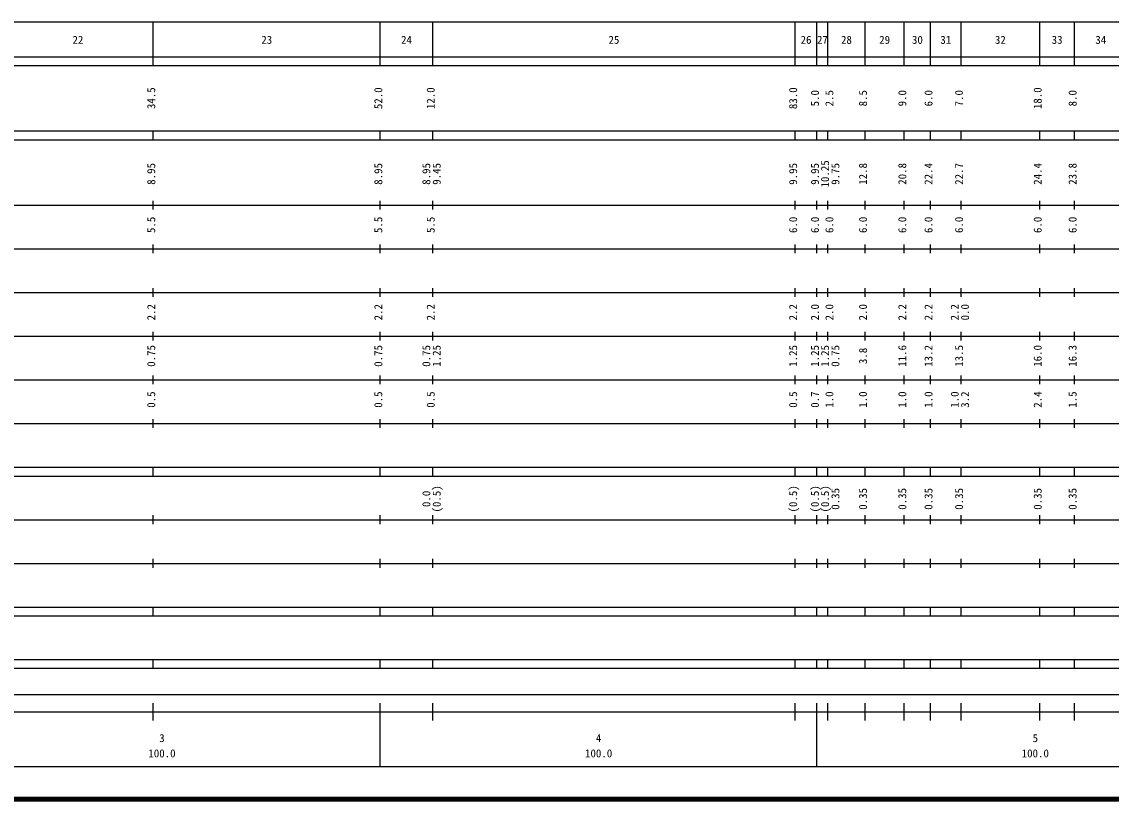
# Model space of a CAD drawing. Units: millimetres on the paper, enlarged 1000 times. Extents: x 40000 to 680000, y 20000 to 380000.
# Drawn here: x 285898 to 535384, y 20000 to 198000 of the extents above; entities that cross this region are included whole.
import ezdxf
from ezdxf.enums import TextEntityAlignment as Align

# ---------------------------------------------------------------- set-up
doc = ezdxf.new("R2010")
doc.units = ezdxf.units.MM
doc.header["$LTSCALE"] = 1000
doc.layers.add('M-TTL', color=2, linetype='Continuous', lineweight=140)
doc.layers.add('M-TTL-BAND', color=7, linetype='Continuous', lineweight=25)
doc.styles.add('ＭＳ ゴシック', font='')
doc.styles.get('ＭＳ ゴシック').set_extended_font_data('MS Gothic')

msp = doc.modelspace()

# ---------------------------------------------------------------- linework, layer by layer
at = {"layer": 'M-TTL'}
msp.add_line((40000, 20000), (680000, 20000), dxfattribs=at)
at = {"layer": 'M-TTL-BAND'}
for p, q in [((68000, 198000), (579000, 198000)), ((316000, 188000), (316000, 198000)), ((368000, 188000), (368000, 198000)), ((380000, 188000), (380000, 198000)), ((463000, 188000), (463000, 198000)), ((468000, 188000), (468000, 198000)), ((470500, 188000), (470500, 198000)), ((479000, 188000), (479000, 198000)), ((488000, 188000), (488000, 198000)), ((494000, 188000), (494000, 198000)), ((501000, 188000), (501000, 198000)), ((519000, 188000), (519000, 198000)), ((527000, 188000), (527000, 198000)), ((40000, 190000), (579000, 190000)), ((40000, 188000), (579000, 188000)), ((40000, 173000), (579000, 173000)), ((316000, 171000), (316000, 173000)), ((368000, 171000), (368000, 173000)), ((380000, 171000), (380000, 173000)), ((463000, 171000), (463000, 173000)), ((468000, 171000), (468000, 173000)), ((470500, 171000), (470500, 173000)), ((479000, 171000), (479000, 173000)), ((488000, 171000), (488000, 173000)), ((494000, 171000), (494000, 173000)), ((501000, 171000), (501000, 173000)), ((519000, 171000), (519000, 173000)), ((527000, 171000), (527000, 173000)), ((40000, 171000), (579000, 171000)), ((40000, 156000), (579000, 156000)), ((316000, 155000), (316000, 157000)), ((368000, 155000), (368000, 157000)), ((380000, 155000), (380000, 157000)), ((463000, 155000), (463000, 157000)), ((468000, 155000), (468000, 157000)), ((470500, 155000), (470500, 157000)), ((479000, 155000), (479000, 157000)), ((488000, 155000), (488000, 157000)), ((494000, 155000), (494000, 157000)), ((501000, 155000), (501000, 157000)), ((519000, 155000), (519000, 157000)), ((527000, 155000), (527000, 157000)), ((46000, 146000), (579000, 146000)), ((316000, 145000), (316000, 147000)), ((368000, 145000), (368000, 147000)), ((380000, 145000), (380000, 147000)), ((463000, 145000), (463000, 147000)), ((468000, 145000), (468000, 147000)), ((470500, 145000), (470500, 147000)), ((479000, 145000), (479000, 147000)), ((488000, 145000), (488000, 147000)), ((494000, 145000), (494000, 147000)), ((501000, 145000), (501000, 147000)), ((519000, 145000), (519000, 147000)), ((527000, 145000), (527000, 147000)), ((52000, 136000), (579000, 136000)), ((316000, 135000), (316000, 137000)), ((368000, 135000), (368000, 137000)), ((380000, 135000), (380000, 137000)), ((463000, 135000), (463000, 137000)), ((468000, 135000), (468000, 137000)), ((470500, 135000), (470500, 137000)), ((479000, 135000), (479000, 137000)), ((488000, 135000), (488000, 137000)), ((494000, 135000), (494000, 137000)), ((501000, 135000), (501000, 137000)), ((519000, 135000), (519000, 137000)), ((527000, 135000), (527000, 137000)), ((46000, 126000), (579000, 126000)), ((316000, 125000), (316000, 127000)), ((368000, 125000), (368000, 127000)), ((380000, 125000), (380000, 127000)), ((463000, 125000), (463000, 127000)), ((468000, 125000), (468000, 127000)), ((470500, 125000), (470500, 127000)), ((479000, 125000), (479000, 127000)), ((488000, 125000), (488000, 127000)), ((494000, 125000), (494000, 127000)), ((501000, 125000), (501000, 127000)), ((519000, 125000), (519000, 127000)), ((527000, 125000), (527000, 127000)), ((52000, 116000), (579000, 116000)), ((316000, 115000), (316000, 117000)), ((368000, 115000), (368000, 117000)), ((380000, 115000), (380000, 117000)), ((463000, 115000), (463000, 117000)), ((468000, 115000), (468000, 117000)), ((470500, 115000), (470500, 117000)), ((479000, 115000), (479000, 117000)), ((488000, 115000), (488000, 117000)), ((494000, 115000), (494000, 117000)), ((501000, 115000), (501000, 117000)), ((519000, 115000), (519000, 117000)), ((527000, 115000), (527000, 117000)), ((46000, 106000), (579000, 106000)), ((316000, 105000), (316000, 107000)), ((368000, 105000), (368000, 107000)), ((380000, 105000), (380000, 107000)), ((463000, 105000), (463000, 107000)), ((468000, 105000), (468000, 107000)), ((470500, 105000), (470500, 107000)), ((479000, 105000), (479000, 107000)), ((488000, 105000), (488000, 107000)), ((494000, 105000), (494000, 107000)), ((501000, 105000), (501000, 107000)), ((519000, 105000), (519000, 107000)), ((527000, 105000), (527000, 107000)), ((40000, 96000), (579000, 96000)), ((316000, 94000), (316000, 96000)), ((368000, 94000), (368000, 96000)), ((380000, 94000), (380000, 96000)), ((463000, 94000), (463000, 96000)), ((468000, 94000), (468000, 96000)), ((470500, 94000), (470500, 96000)), ((479000, 94000), (479000, 96000)), ((488000, 94000), (488000, 96000)), ((494000, 94000), (494000, 96000)), ((501000, 94000), (501000, 96000)), ((519000, 94000), (519000, 96000)), ((527000, 94000), (527000, 96000)), ((40000, 94000), (579000, 94000)), ((316000, 83000), (316000, 85000)), ((368000, 83000), (368000, 85000)), ((380000, 83000), (380000, 85000)), ((463000, 83000), (463000, 85000)), ((468000, 83000), (468000, 85000)), ((470500, 83000), (470500, 85000)), ((479000, 83000), (479000, 85000)), ((488000, 83000), (488000, 85000)), ((494000, 83000), (494000, 85000)), ((501000, 83000), (501000, 85000)), ((519000, 83000), (519000, 85000)), ((527000, 83000), (527000, 85000)), ((49000, 84000), (579000, 84000)), ((316000, 73000), (316000, 75000)), ((368000, 73000), (368000, 75000)), ((380000, 73000), (380000, 75000)), ((463000, 73000), (463000, 75000)), ((468000, 73000), (468000, 75000)), ((470500, 73000), (470500, 75000)), ((479000, 73000), (479000, 75000)), ((488000, 73000), (488000, 75000)), ((494000, 73000), (494000, 75000)), ((501000, 73000), (501000, 75000)), ((519000, 73000), (519000, 75000)), ((527000, 73000), (527000, 75000)), ((40000, 74000), (579000, 74000)), ((40000, 64000), (579000, 64000)), ((316000, 62000), (316000, 64000)), ((368000, 62000), (368000, 64000)), ((380000, 62000), (380000, 64000)), ((463000, 62000), (463000, 64000)), ((468000, 62000), (468000, 64000)), ((470500, 62000), (470500, 64000)), ((479000, 62000), (479000, 64000)), ((488000, 62000), (488000, 64000)), ((494000, 62000), (494000, 64000)), ((501000, 62000), (501000, 64000)), ((519000, 62000), (519000, 64000)), ((527000, 62000), (527000, 64000)), ((40000, 62000), (579000, 62000)), ((40000, 52000), (579000, 52000)), ((40000, 50000), (579000, 50000)), ((316000, 50000), (316000, 52000)), ((368000, 50000), (368000, 52000)), ((380000, 50000), (380000, 52000)), ((463000, 50000), (463000, 52000)), ((468000, 50000), (468000, 52000)), ((470500, 50000), (470500, 52000)), ((479000, 50000), (479000, 52000)), ((488000, 50000), (488000, 52000)), ((494000, 50000), (494000, 52000)), ((501000, 50000), (501000, 52000)), ((519000, 50000), (519000, 52000)), ((527000, 50000), (527000, 52000)), ((71000, 44000), (565000, 44000)), ((40000, 40000), (579000, 40000)), ((316000, 38000), (316000, 42000)), ((368000, 27500), (368000, 42000)), ((380000, 38000), (380000, 42000)), ((463000, 38000), (463000, 42000)), ((468000, 27500), (468000, 42000)), ((470500, 38000), (470500, 42000)), ((479000, 38000), (479000, 42000)), ((488000, 38000), (488000, 42000)), ((494000, 38000), (494000, 42000)), ((501000, 38000), (501000, 42000)), ((519000, 38000), (519000, 42000)), ((527000, 38000), (527000, 42000)), ((68000, 27500), (579000, 27500))]:
    msp.add_line(p, q, dxfattribs=at)

# ---------------------------------------------------------------- texts
at = {"layer": 'M-TTL-BAND', "style": 'ＭＳ ゴシック'}
for s, p in [('22', (298750, 192405)), ('23', (342000, 192405)), ('24', (374000, 192405)), ('25', (421500, 192405)), ('26', (465500, 192405)), ('27', (469250, 192405)), ('28', (474750, 192405)), ('29', (483500, 192405)), ('30', (491000, 192405)), ('31', (497500, 192405)), ('32', (510000, 192405)), ('33', (523000, 192405)), ('34', (533000, 192405)), ('3', (318000, 32523)), ('4', (418000, 32523)), ('5', (518000, 32523)), ('100.0', (318000, 29033)), ('100.0', (418000, 29033)), ('100.0', (518000, 29033))]:
    msp.add_text(s, height=1833, dxfattribs=at).set_placement(p, align=Align.BOTTOM_CENTER)
for s, p in [('34.5', (317000, 180500)), ('52.0', (369000, 180500)), ('12.0', (381000, 180500)), ('83.0', (464000, 180500)), ('5.0', (469000, 180500)), ('2.5', (472307, 180500)), ('8.5', (480000, 180500)), ('9.0', (489000, 180500)), ('6.0', (495000, 180500)), ('7.0', (502000, 180500)), ('18.0', (520000, 180500)), ('8.0', (528000, 180500)), ('8.95', (317000, 163174)), ('8.95', (369000, 163174)), ('8.95', (380000, 163174)), ('9.45', (382370, 163174)), ('9.95', (464000, 163174)), ('9.95', (469000, 163174)), ('10.25', (471307, 163174)), ('9.75', (473677, 163174)), ('12.8', (480000, 163174)), ('20.8', (489000, 163174)), ('22.4', (495000, 163174)), ('22.7', (502000, 163174)), ('24.4', (520000, 163174)), ('23.8', (528000, 163174)), ('5.5', (317000, 151500)), ('5.5', (369000, 151500)), ('5.5', (381000, 151500)), ('6.0', (464000, 151500)), ('6.0', (469000, 151500)), ('6.0', (472307, 151500)), ('6.0', (480000, 151500)), ('6.0', (489000, 151500)), ('6.0', (495000, 151500)), ('6.0', (502000, 151500)), ('6.0', (520000, 151500)), ('6.0', (528000, 151500)), ('2.2', (317000, 131500)), ('2.2', (369000, 131500)), ('2.2', (381000, 131500)), ('2.2', (464000, 131500)), ('2.0', (469000, 131500)), ('2.0', (472307, 131500)), ('2.0', (480000, 131500)), ('2.2', (489000, 131500)), ('2.2', (495000, 131500)), ('2.2', (501000, 131500)), ('0.0', (503370, 131500)), ('0.75', (317000, 121500)), ('0.75', (369000, 121500)), ('0.75', (380000, 121500)), ('1.25', (382370, 121500)), ('1.25', (464000, 121500)), ('1.25', (469000, 121500)), ('1.25', (471307, 121500)), ('0.75', (473677, 121500)), ('3.8', (480000, 121500)), ('11.6', (489000, 121500)), ('13.2', (495000, 121500)), ('13.5', (502000, 121500)), ('16.0', (520000, 121500)), ('16.3', (528000, 121500)), ('0.5', (317000, 111500)), ('0.5', (369000, 111500)), ('0.5', (381000, 111500)), ('0.5', (464000, 111500)), ('0.7', (469000, 111500)), ('1.0', (472307, 111500)), ('1.0', (480000, 111500)), ('1.0', (489000, 111500)), ('1.0', (495000, 111500)), ('1.0', (501000, 111500)), ('3.2', (503370, 111500)), ('2.4', (520000, 111500)), ('1.5', (528000, 111500)), ('0.0', (380000, 88764)), ('(0.5)', (382370, 88764)), ('(0.5)', (464000, 88764)), ('(0.5)', (469000, 88764)), ('(0.5)', (471307, 88764)), ('0.35', (473677, 88764)), ('0.35', (480000, 88764)), ('0.35', (489000, 88764)), ('0.35', (495000, 88764)), ('0.35', (502000, 88764)), ('0.35', (520000, 88764)), ('0.35', (528000, 88764))]:
    msp.add_text(s, height=1833, rotation=90, dxfattribs=at).set_placement(p, align=Align.BOTTOM_CENTER)

doc.saveas('drawing.dxf')
